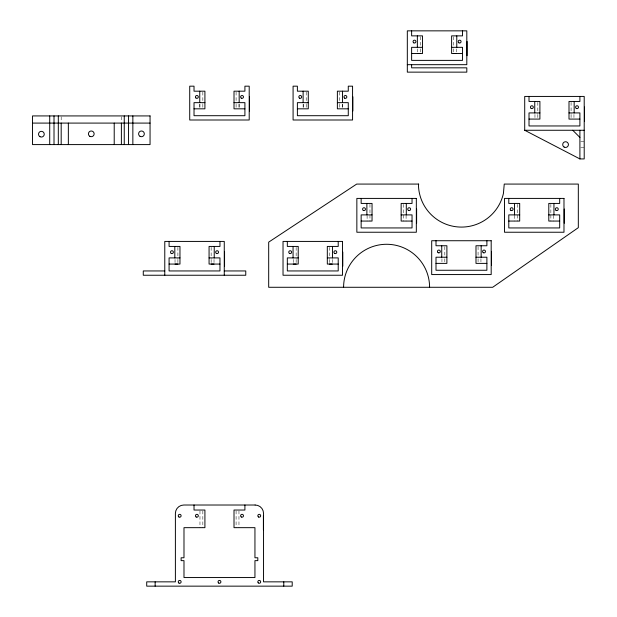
<?xml version="1.0" encoding="UTF-8"?>
<svg xmlns="http://www.w3.org/2000/svg" width="617" height="617" viewBox="0 0 617 617"><rect width="100%" height="100%" fill="white"/><g stroke="black" fill="none" stroke-linecap="round" stroke-linejoin="round"><path stroke-width="0.46" stroke-dasharray="3.08 2.31" d="M580.759 141.733L584.206 141.733M580.759 147.463L584.206 147.463M573.957 114.461L573.957 119.112M571.087 102.376L571.087 113.536M571.087 114.461L571.087 119.112M553.734 215.51L553.734 221.087M550.865 204.358L550.865 221.087M537.831 102.376L537.831 113.536M537.831 114.461L537.831 119.112M534.962 114.461L534.962 119.112M517.609 204.358L517.609 221.087M514.748 215.51L514.748 221.087M480.944 258.762L480.944 263.413M478.075 246.677L478.075 257.837M478.075 258.762L478.075 263.413M456.565 48.882L456.565 53.525M453.696 36.796L453.696 47.949M453.696 48.882L453.696 53.525M444.818 246.677L444.818 257.837M444.818 258.762L444.818 263.413M441.949 258.762L441.949 263.413M420.439 36.796L420.439 47.949M420.439 48.882L420.439 53.525M417.57 48.882L417.57 53.525M406.086 215.51L406.086 221.087M403.225 204.358L403.225 221.087M369.969 204.358L369.969 221.087M367.1 215.51L367.1 221.087M342.535 104.18L342.535 107.936M342.319 104.204L342.319 108.847M339.458 92.118L339.458 103.27M339.458 104.204L339.458 108.847M332.262 259.448L332.262 264.091M329.401 247.363L329.401 258.515M329.401 259.448L329.401 264.091M306.202 92.118L306.202 103.27M306.202 104.204L306.202 108.847M303.333 104.204L303.333 108.847M303.117 104.18L303.117 107.936M296.145 247.363L296.145 258.515M296.145 259.448L296.145 264.091M293.276 259.448L293.276 264.091M239.172 104.18L239.172 107.936M238.964 104.204L238.964 108.847M238.964 510.961L238.964 527.697M236.095 92.118L236.095 103.27M236.095 104.204L236.095 108.847M236.095 510.961L236.095 527.697M214.014 259.448L214.014 264.091M211.153 247.363L211.153 258.515M211.153 259.448L211.153 264.091M202.839 92.118L202.839 103.27M202.839 104.204L202.839 108.847M202.839 510.961L202.839 527.697M199.97 104.204L199.97 108.847M199.97 510.961L199.97 527.697M199.754 104.18L199.754 107.936M177.897 247.363L177.897 258.515M177.897 259.448L177.897 264.091M175.027 259.448L175.027 264.091M121.387 116.821L121.387 122.197M61.183 116.821L61.183 122.197"/><path stroke-width="0.93" d="M422.514 47.332L411.624 47.332L411.624 60.381L462.511 60.381L462.511 47.332L451.613 47.332M411.624 53.502L422.514 53.502L422.514 35.871L411.624 35.871L411.624 30.85M462.511 53.502L451.613 53.502L451.613 35.871L462.511 35.871L462.511 30.85M417.57 53.525L420.439 53.525M453.696 53.525L456.565 53.525M407.32 64.677L466.814 64.677L466.814 30.85L407.32 30.85L407.32 72.135L466.814 72.135L466.814 67.831L411.624 67.831L411.624 64.677M204.913 102.653L194.023 102.653L194.023 115.703L244.91 115.703L244.91 102.653L234.013 102.653M308.276 102.653L297.386 102.653L297.386 115.703L348.273 115.703L348.273 102.653L337.376 102.653M194.023 108.823L204.913 108.823L204.913 91.185L194.023 91.185L194.023 86.172L189.72 86.172L189.72 119.999L249.206 119.999L249.206 86.172L244.91 86.172L244.91 91.185L234.013 91.185L234.013 108.823L244.91 108.823M297.386 108.823L308.276 108.823L308.276 91.185L297.386 91.185L297.386 86.172L293.083 86.172L293.083 119.999L352.569 119.999L352.569 86.172L348.273 86.172L348.273 91.185L337.376 91.185L337.376 108.823L348.273 108.823M539.906 112.919L529.016 112.919L529.016 125.961L579.903 125.961L579.903 112.919L569.005 112.919M529.016 119.081L539.906 119.081L539.906 101.45L529.016 101.45L529.016 96.429M579.903 119.081L569.005 119.081L569.005 101.45L579.903 101.45L579.903 96.429M32.508 123.091L150.054 123.091M524.712 130.264L579.903 158.931L584.206 158.931L584.206 96.429L524.712 96.429L524.712 130.264L584.206 130.264M372.043 214.893L361.146 214.893L361.146 227.943L412.04 227.943L412.04 214.893L401.143 214.893M519.691 214.893L508.794 214.893L508.794 227.943L559.688 227.943L559.688 214.893L548.791 214.893M361.146 221.063L372.043 221.063L372.043 203.433L361.146 203.433L361.146 198.412M412.04 221.063L401.143 221.063L401.143 203.433L412.04 203.433L412.04 198.412M508.794 221.063L519.691 221.063L519.691 203.433L508.794 203.433L508.794 198.412M559.688 221.063L548.791 221.063L548.791 203.433L559.688 203.433L559.688 198.412M446.893 257.22L436.003 257.22L436.003 270.261L486.89 270.261L486.89 257.22L475.992 257.22M179.971 257.898L169.081 257.898L169.081 270.948L219.968 270.948L219.968 257.898L209.07 257.898M298.219 257.898L287.329 257.898L287.329 270.948L338.216 270.948L338.216 257.898L327.318 257.898M436.003 263.382L446.893 263.382L446.893 245.751L436.003 245.751L436.003 240.73M486.89 263.382L475.992 263.382L475.992 245.751L486.89 245.751L486.89 240.73M169.081 264.068L179.971 264.068L179.971 246.43L169.081 246.43L169.081 241.417M219.968 264.068L209.07 264.068L209.07 246.43L219.968 246.43L219.968 241.417M287.329 264.068L298.219 264.068L298.219 246.43L287.329 246.43L287.329 241.417M338.216 264.068L327.318 264.068L327.318 246.43L338.216 246.43L338.216 241.417M175.027 264.091L177.897 264.091M211.153 264.091L214.014 264.091M293.276 264.091L296.145 264.091M329.401 264.091L332.262 264.091M164.778 270.948L143.275 270.948L143.275 275.244L245.767 275.244L245.767 270.948L224.264 270.948M572.738 130.264L579.903 137.429M584.492 107.034L584.492 121.271M579.903 130.264L579.903 158.931M574.165 101.45L574.165 112.919M564.27 209.016L564.27 223.246M553.95 203.433L553.95 214.893M534.746 101.45L534.746 112.919M514.532 203.433L514.532 214.893M491.479 251.335L491.479 265.572M481.152 245.751L481.152 257.22M467.1 41.455L467.1 55.684M456.781 35.871L456.781 47.332M441.733 245.751L441.733 257.22M417.354 35.871L417.354 47.332M416.622 209.016L416.622 223.246M406.302 203.433L406.302 214.893M366.884 203.433L366.884 214.893M352.862 96.776L352.862 111.006M342.797 252.021L342.797 266.251M342.535 91.185L342.535 102.653M332.478 246.43L332.478 257.898M303.117 91.185L303.117 102.653M293.06 246.43L293.06 257.898M283.781 581.846L283.781 586.15M263.397 515.619L263.397 529.856M249.499 96.776L249.499 111.006M244.91 505.014L244.91 510.035L234.013 510.035L234.013 527.666L254.944 527.666L254.944 557.768L257.813 557.768L257.813 560.637L254.944 560.637L254.944 577.551L183.989 577.551L183.989 560.637L181.12 560.637L181.12 557.768L183.989 557.768L183.989 527.666L204.913 527.666L204.913 510.035L194.023 510.035L194.023 505.014M239.172 91.185L239.172 102.653M224.557 252.021L224.557 266.251M224.264 275.244L224.264 241.417L164.778 241.417L164.778 275.244M214.23 246.43L214.23 257.898M199.754 91.185L199.754 102.653M174.812 246.43L174.812 257.898M155.145 581.846L155.145 586.15M132.856 115.927L132.856 144.594M128.552 115.927L128.552 144.594M124.256 115.927L124.256 144.594M121.387 123.091L121.387 144.594M114.214 123.091L114.214 144.594M68.348 123.091L68.348 144.594M61.183 123.091L61.183 144.594M58.314 115.927L58.314 144.594M54.011 115.927L54.011 144.594M49.715 115.927L49.715 144.594M343.592 287.283A43.005 43.005 0 0 1 386.597 244.278A43.005 43.005 0 0 1 429.594 287.283M418.642 184.074L418.48 185.918A43.005 43.005 0 0 0 503.426 193.414L504.243 184.074L578.322 184.074L578.322 227.665L492.682 287.283L268.688 287.283L268.688 242.134L356.688 184.074L418.642 184.074M150.054 115.927L32.508 115.927L32.508 144.594L150.054 144.594L150.054 115.927M416.336 198.412L356.85 198.412L356.85 232.239L416.336 232.239L416.336 198.412M563.984 198.412L504.498 198.412L504.498 232.239L563.984 232.239L563.984 198.412M491.186 240.73L431.699 240.73L431.699 274.565L491.186 274.565L491.186 240.73M342.512 241.417L283.026 241.417L283.026 275.244L342.512 275.244L342.512 241.417M255.114 505.014L183.812 505.014A8.43 8.43 0 0 0 175.39 513.444L175.39 581.846L146.715 581.846L146.715 586.15L292.211 586.15L292.211 581.846L263.544 581.846L263.544 513.444A8.43 8.43 0 0 0 255.114 505.014M196.175 517.007A1.435 1.435 0 0 0 198.319 515.766A1.435 1.435 0 0 0 196.175 514.524A1.435 1.435 0 0 0 196.175 517.007M241.324 517.007A1.435 1.435 0 0 0 243.476 515.766A1.435 1.435 0 0 0 241.324 514.524A1.435 1.435 0 0 0 241.324 517.007M178.969 583.088A1.435 1.435 0 0 0 181.12 581.846A1.435 1.435 0 0 0 178.969 580.605A1.435 1.435 0 0 0 178.969 583.088M178.969 517.007A1.435 1.435 0 0 0 181.12 515.766A1.435 1.435 0 0 0 178.969 514.524A1.435 1.435 0 0 0 178.969 517.007M258.531 517.007A1.435 1.435 0 0 0 260.675 515.766A1.435 1.435 0 0 0 258.531 514.524A1.435 1.435 0 0 0 258.531 517.007M258.23 582.864A1.435 1.435 0 0 0 260.629 582.224A1.435 1.435 0 0 0 258.87 580.466A1.435 1.435 0 0 0 258.23 582.864M218.75 583.088A1.435 1.435 0 0 0 220.901 581.846A1.435 1.435 0 0 0 218.75 580.605A1.435 1.435 0 0 0 218.75 583.088M299.53 98.165A1.435 1.435 0 0 0 301.682 96.923A1.435 1.435 0 0 0 299.53 95.681A1.435 1.435 0 0 0 299.53 98.165M344.687 98.165A1.435 1.435 0 0 0 346.839 96.923A1.435 1.435 0 0 0 344.687 95.681A1.435 1.435 0 0 0 344.687 98.165M39.958 136.673A2.869 2.869 0 0 0 44.254 134.19A2.869 2.869 0 0 0 39.958 131.706A2.869 2.869 0 0 0 39.958 136.673M89.851 136.326A2.869 2.869 0 0 0 94.146 133.843A2.869 2.869 0 0 0 89.851 131.367A2.869 2.869 0 0 0 89.851 136.326M140.02 136.326A2.869 2.869 0 0 0 144.324 133.843A2.869 2.869 0 0 0 140.02 131.367A2.869 2.869 0 0 0 140.02 136.326M195.874 97.933A1.435 1.435 0 0 0 198.273 97.293A1.435 1.435 0 0 0 196.514 95.535A1.435 1.435 0 0 0 195.874 97.933M241.324 98.165A1.435 1.435 0 0 0 243.476 96.923A1.435 1.435 0 0 0 241.324 95.681A1.435 1.435 0 0 0 241.324 98.165M413.776 42.843A1.435 1.435 0 0 0 415.92 41.601A1.435 1.435 0 0 0 413.776 40.36A1.435 1.435 0 0 0 413.776 42.843M458.925 42.843A1.435 1.435 0 0 0 461.076 41.601A1.435 1.435 0 0 0 458.925 40.36A1.435 1.435 0 0 0 458.925 42.843M564.131 147.077A2.869 2.869 0 0 0 568.434 144.594A2.869 2.869 0 0 0 564.131 142.111A2.869 2.869 0 0 0 564.131 147.077M531.168 108.422A1.435 1.435 0 0 0 533.312 107.181A1.435 1.435 0 0 0 531.168 105.939A1.435 1.435 0 0 0 531.168 108.422M576.317 108.422A1.435 1.435 0 0 0 578.468 107.181A1.435 1.435 0 0 0 576.317 105.939A1.435 1.435 0 0 0 576.317 108.422M171.225 253.41A1.435 1.435 0 0 0 173.377 252.168A1.435 1.435 0 0 0 171.225 250.926A1.435 1.435 0 0 0 171.225 253.41M216.382 253.41A1.435 1.435 0 0 0 218.534 252.168A1.435 1.435 0 0 0 216.382 250.926A1.435 1.435 0 0 0 216.382 253.41M510.945 210.405A1.435 1.435 0 0 0 513.097 209.163A1.435 1.435 0 0 0 510.945 207.921A1.435 1.435 0 0 0 510.945 210.405M556.102 210.405A1.435 1.435 0 0 0 558.254 209.163A1.435 1.435 0 0 0 556.102 207.921A1.435 1.435 0 0 0 556.102 210.405M438.155 252.723A1.435 1.435 0 0 0 440.299 251.481A1.435 1.435 0 0 0 438.155 250.24A1.435 1.435 0 0 0 438.155 252.723M483.304 252.723A1.435 1.435 0 0 0 485.456 251.481A1.435 1.435 0 0 0 483.304 250.24A1.435 1.435 0 0 0 483.304 252.723M363.297 210.405A1.435 1.435 0 0 0 365.449 209.163A1.435 1.435 0 0 0 363.297 207.921A1.435 1.435 0 0 0 363.297 210.405M408.454 210.405A1.435 1.435 0 0 0 410.606 209.163A1.435 1.435 0 0 0 408.454 207.921A1.435 1.435 0 0 0 408.454 210.405M289.473 253.41A1.435 1.435 0 0 0 291.625 252.168A1.435 1.435 0 0 0 289.473 250.926A1.435 1.435 0 0 0 289.473 253.41M334.63 253.41A1.435 1.435 0 0 0 336.782 252.168A1.435 1.435 0 0 0 334.63 250.926A1.435 1.435 0 0 0 334.63 253.41"/></g></svg>
